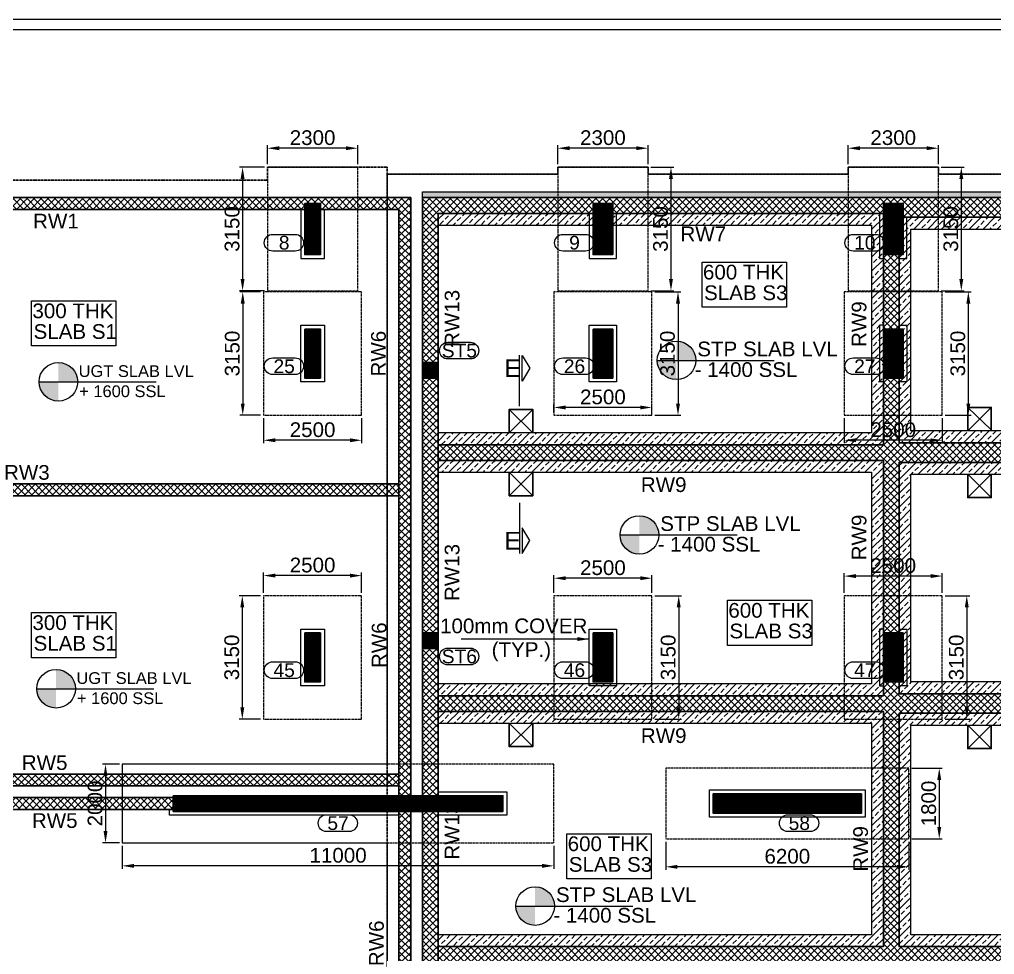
# Model space of a CAD drawing. Header units: millimetres. Extents: x 99112 to 332273, y 431815 to 552227.
# Drawn here: x 173091 to 197943, y 516299 to 540142 of the extents above; entities that cross this region are included whole.
import ezdxf
from ezdxf.enums import TextEntityAlignment as Align

# ---------------------------------------------------------------- set-up
doc = ezdxf.new("R2010")
doc.units = ezdxf.units.MM
doc.header["$LTSCALE"] = 100
doc.header["$MEASUREMENT"] = 0
doc.linetypes.add('HIDDEN', pattern=[0.375, 0.25, -0.125])
for name, color, linetype, lineweight in [('COL HATCH', 67, 'Continuous', 25), ('colno', 11, 'Continuous', 15), ('COLUMN', 84, 'Continuous', 30), ('COLUMN COVER', 2, 'Continuous', 20), ('DIM', 8, 'Continuous', 13), ('FOOTING', 12, 'HIDDEN', 20), ('HATCH', 251, 'Continuous', 9), ('P- LEVEL', 10, 'Continuous', 25), ('PEDESTAL HATCH', 59, 'Continuous', 13), ('RAFT', 42, 'HIDDEN', 30), ('RET WALL', 31, 'Continuous', 30), ('RET WALL HATCH', 57, 'Continuous', 13), ('STUB', 2, 'Continuous', 30), ('SUNK', 251, 'Continuous', 9), ('TEXT', 255, 'Continuous', 25)]:
    doc.layers.add(name, color=color, linetype=linetype, lineweight=lineweight)
doc.layers.add('sec', color=2, linetype='Continuous')
doc.styles.add('ARIAL', font='arial.ttf')
doc.dimstyles.new('150', dxfattribs={"dimscale": 150, "dimtxt": 2.5, "dimasz": 2, "dimexe": 0.5, "dimexo": 0.5, "dimgap": 0.5, "dimtad": 1, "dimdec": 0, "dimzin": 3, "dimdsep": 46, "dimtxsty": 'ARIAL', "dimcen": 0, "dimdle": 1, "dimclrd": 256, "dimclre": 256, "dimclrt": 4, "dimadec": 0, "dimazin": 0, "dimtfac": 1, "dimtdec": 0, "dimtmove": 0, "dimatfit": 3, "dimfxl": 0, "dimtolj": 1, "dimtzin": 0, "dimlwd": -1, "dimlwe": -1, "dimarcsym": 0})
pattern_1 = [(45, (-287126.23, -565165.7), (-176.776695, 176.776695), []), (45, (-286949.45, -565165.7), (-176.776695, 176.776695), [125, -62.5])]
pattern_2 = [(45, (285009.31, 661434.82), (-88.388348, 88.388348), []), (135, (285009.31, 661434.82), (-88.388348, -88.388348), [])]
pattern_3 = [(45, (52048.63, 152289.1), (-88.38835, 88.38835), []), (135, (52048.63, 152289.1), (-88.38835, -88.38835), [])]

# ---------------------------------------------------------------- blocks, each defined once
blk = doc.blocks.new('*D37')
at = {"layer": 'DIM', "transparency": 16777216}
for p, q in [((179412, 536449), (179412, 536934)), ((181412, 536859), (179712, 536859)), ((181712, 536449), (181712, 536934))]:
    blk.add_line(p, q, dxfattribs=at)
for points in [[(179712, 536909), (179712, 536809), (179412, 536859)], [(181412, 536809), (181412, 536909), (181712, 536859)]]:
    blk.add_solid(points, dxfattribs=at)
at = {"layer": 'DIM', "color": 4, "transparency": 16777216, "insert": (180562, 537126), "char_height": 375, "attachment_point": 5, "style": 'ARIAL'}
blk.add_mtext('\\A1;2300', dxfattribs=at)
blk = doc.blocks.new('*D38')
at = {"layer": 'DIM', "transparency": 16777216}
for p, q in [((179312, 529974), (179312, 529337)), ((181812, 529974), (181812, 529337)), ((181512, 529412), (179612, 529412))]:
    blk.add_line(p, q, dxfattribs=at)
for points in [[(179612, 529462), (179612, 529362), (179312, 529412)], [(181512, 529362), (181512, 529462), (181812, 529412)]]:
    blk.add_solid(points, dxfattribs=at)
at = {"layer": 'DIM', "color": 4, "transparency": 16777216, "insert": (180562, 529679), "char_height": 375, "attachment_point": 5, "style": 'ARIAL'}
blk.add_mtext('\\A1;2500', dxfattribs=at)
blk = doc.blocks.new('*D39')
at = {"layer": 'DIM', "transparency": 16777216}
for p, q in [((186812, 536449), (186812, 536934)), ((188812, 536859), (187112, 536859)), ((189112, 536449), (189112, 536934))]:
    blk.add_line(p, q, dxfattribs=at)
for points in [[(187112, 536909), (187112, 536809), (186812, 536859)], [(188812, 536809), (188812, 536909), (189112, 536859)]]:
    blk.add_solid(points, dxfattribs=at)
at = {"layer": 'DIM', "color": 4, "transparency": 16777216, "insert": (187962, 537126), "char_height": 375, "attachment_point": 5, "style": 'ARIAL'}
blk.add_mtext('\\A1;2300', dxfattribs=at)
blk = doc.blocks.new('*D40')
at = {"layer": 'DIM', "transparency": 16777216}
for p, q in [((189187, 536374), (189772, 536374)), ((189697, 536074), (189697, 533524)), ((189187, 533224), (189772, 533224))]:
    blk.add_line(p, q, dxfattribs=at)
for points in [[(189747, 536074), (189647, 536074), (189697, 536374)], [(189647, 533524), (189747, 533524), (189697, 533224)]]:
    blk.add_solid(points, dxfattribs=at)
at = {"layer": 'DIM', "color": 4, "transparency": 16777216, "insert": (189431, 534799), "char_height": 375, "attachment_point": 5, "rotation": 90, "style": 'ARIAL'}
blk.add_mtext('\\A1;3150', dxfattribs=at)
blk = doc.blocks.new('*D41')
at = {"layer": 'DIM', "transparency": 16777216}
for p, q in [((189287, 533199), (189951, 533199)), ((189876, 532899), (189876, 530349)), ((189287, 530049), (189951, 530049))]:
    blk.add_line(p, q, dxfattribs=at)
for points in [[(189926, 532899), (189826, 532899), (189876, 533199)], [(189826, 530349), (189926, 530349), (189876, 530049)]]:
    blk.add_solid(points, dxfattribs=at)
at = {"layer": 'DIM', "color": 4, "transparency": 16777216, "insert": (189609, 531624), "char_height": 375, "attachment_point": 5, "rotation": 90, "style": 'ARIAL'}
blk.add_mtext('\\A1;3150', dxfattribs=at)
blk = doc.blocks.new('*D42')
at = {"layer": 'DIM', "transparency": 16777216}
for p, q in [((186712, 530124), (186712, 530323)), ((188912, 530248), (187012, 530248)), ((189212, 530124), (189212, 530323))]:
    blk.add_line(p, q, dxfattribs=at)
for points in [[(187012, 530298), (187012, 530198), (186712, 530248)], [(188912, 530198), (188912, 530298), (189212, 530248)]]:
    blk.add_solid(points, dxfattribs=at)
at = {"layer": 'DIM', "color": 4, "transparency": 16777216, "insert": (187962, 530515), "char_height": 375, "attachment_point": 5, "style": 'ARIAL'}
blk.add_mtext('\\A1;2500', dxfattribs=at)
blk = doc.blocks.new('*D43')
at = {"layer": 'DIM', "transparency": 16777216}
for p, q in [((194212, 536449), (194212, 536934)), ((196212, 536859), (194512, 536859)), ((196512, 536449), (196512, 536934))]:
    blk.add_line(p, q, dxfattribs=at)
for points in [[(194512, 536909), (194512, 536809), (194212, 536859)], [(196212, 536809), (196212, 536909), (196512, 536859)]]:
    blk.add_solid(points, dxfattribs=at)
at = {"layer": 'DIM', "color": 4, "transparency": 16777216, "insert": (195362, 537126), "char_height": 375, "attachment_point": 5, "style": 'ARIAL'}
blk.add_mtext('\\A1;2300', dxfattribs=at)
blk = doc.blocks.new('*D44')
at = {"layer": 'DIM', "transparency": 16777216}
for p, q in [((196587, 536374), (197172, 536374)), ((197097, 536074), (197097, 533524)), ((196587, 533224), (197172, 533224))]:
    blk.add_line(p, q, dxfattribs=at)
for points in [[(197147, 536074), (197047, 536074), (197097, 536374)], [(197047, 533524), (197147, 533524), (197097, 533224)]]:
    blk.add_solid(points, dxfattribs=at)
at = {"layer": 'DIM', "color": 4, "transparency": 16777216, "insert": (196831, 534799), "char_height": 375, "attachment_point": 5, "rotation": 90, "style": 'ARIAL'}
blk.add_mtext('\\A1;3150', dxfattribs=at)
blk = doc.blocks.new('*D45')
at = {"layer": 'DIM', "transparency": 16777216}
for p, q in [((196687, 533199), (197351, 533199)), ((197276, 532899), (197276, 530349)), ((196687, 530049), (197351, 530049))]:
    blk.add_line(p, q, dxfattribs=at)
for points in [[(197326, 532899), (197226, 532899), (197276, 533199)], [(197226, 530349), (197326, 530349), (197276, 530049)]]:
    blk.add_solid(points, dxfattribs=at)
at = {"layer": 'DIM', "color": 4, "transparency": 16777216, "insert": (197009, 531624), "char_height": 375, "attachment_point": 5, "rotation": 90, "style": 'ARIAL'}
blk.add_mtext('\\A1;3150', dxfattribs=at)
blk = doc.blocks.new('*D46')
at = {"layer": 'DIM', "transparency": 16777216}
for p, q in [((194112, 529974), (194112, 529337)), ((196612, 529974), (196612, 529337)), ((196312, 529412), (194412, 529412))]:
    blk.add_line(p, q, dxfattribs=at)
for points in [[(194412, 529462), (194412, 529362), (194112, 529412)], [(196312, 529362), (196312, 529462), (196612, 529412)]]:
    blk.add_solid(points, dxfattribs=at)
at = {"layer": 'DIM', "color": 4, "transparency": 16777216, "insert": (195362, 529679), "char_height": 375, "attachment_point": 5, "style": 'ARIAL'}
blk.add_mtext('\\A1;2500', dxfattribs=at)
blk = doc.blocks.new('*D101')
at = {"layer": 'DIM', "transparency": 16777216}
for p, q in [((179312, 525524), (179312, 526036)), ((181512, 525961), (179612, 525961)), ((181812, 525524), (181812, 526036))]:
    blk.add_line(p, q, dxfattribs=at)
for points in [[(179612, 526011), (179612, 525911), (179312, 525961)], [(181512, 525911), (181512, 526011), (181812, 525961)]]:
    blk.add_solid(points, dxfattribs=at)
at = {"layer": 'DIM', "color": 4, "transparency": 16777216, "insert": (180562, 526228), "char_height": 375, "attachment_point": 5, "style": 'ARIAL'}
blk.add_mtext('\\A1;2500', dxfattribs=at)
blk = doc.blocks.new('*D102')
at = {"layer": 'DIM', "transparency": 16777216}
for p, q in [((186712, 525524), (186712, 525969)), ((188912, 525894), (187012, 525894)), ((189212, 525524), (189212, 525969))]:
    blk.add_line(p, q, dxfattribs=at)
for points in [[(187012, 525944), (187012, 525844), (186712, 525894)], [(188912, 525844), (188912, 525944), (189212, 525894)]]:
    blk.add_solid(points, dxfattribs=at)
at = {"layer": 'DIM', "color": 4, "transparency": 16777216, "insert": (187962, 526160), "char_height": 375, "attachment_point": 5, "style": 'ARIAL'}
blk.add_mtext('\\A1;2500', dxfattribs=at)
blk = doc.blocks.new('*D103')
at = {"layer": 'DIM', "transparency": 16777216}
for p, q in [((189287, 525449), (189969, 525449)), ((189894, 525149), (189894, 522599)), ((189287, 522299), (189969, 522299))]:
    blk.add_line(p, q, dxfattribs=at)
for points in [[(189944, 525149), (189844, 525149), (189894, 525449)], [(189844, 522599), (189944, 522599), (189894, 522299)]]:
    blk.add_solid(points, dxfattribs=at)
at = {"layer": 'DIM', "color": 4, "transparency": 16777216, "insert": (189627, 523874), "char_height": 375, "attachment_point": 5, "rotation": 90, "style": 'ARIAL'}
blk.add_mtext('\\A1;3150', dxfattribs=at)
blk = doc.blocks.new('*D104')
at = {"layer": 'DIM', "transparency": 16777216}
for p, q in [((194112, 525524), (194112, 526024)), ((196312, 525949), (194412, 525949)), ((196612, 525524), (196612, 526024))]:
    blk.add_line(p, q, dxfattribs=at)
for points in [[(194412, 525999), (194412, 525899), (194112, 525949)], [(196312, 525899), (196312, 525999), (196612, 525949)]]:
    blk.add_solid(points, dxfattribs=at)
at = {"layer": 'DIM', "color": 4, "transparency": 16777216, "insert": (195362, 526215), "char_height": 375, "attachment_point": 5, "style": 'ARIAL'}
blk.add_mtext('\\A1;2500', dxfattribs=at)
blk = doc.blocks.new('*D105')
at = {"layer": 'DIM', "transparency": 16777216}
for p, q in [((196687, 525449), (197312, 525449)), ((197237, 525149), (197237, 522599)), ((196687, 522299), (197312, 522299))]:
    blk.add_line(p, q, dxfattribs=at)
for points in [[(197287, 525149), (197187, 525149), (197237, 525449)], [(197187, 522599), (197287, 522599), (197237, 522299)]]:
    blk.add_solid(points, dxfattribs=at)
at = {"layer": 'DIM', "color": 4, "transparency": 16777216, "insert": (196971, 523874), "char_height": 375, "attachment_point": 5, "rotation": 90, "style": 'ARIAL'}
blk.add_mtext('\\A1;3150', dxfattribs=at)
blk = doc.blocks.new('*D142')
at = {"layer": 'DIM', "transparency": 16777216}
for p, q in [((175637, 521149), (175209, 521149)), ((175284, 520849), (175284, 519449)), ((175637, 519149), (175209, 519149))]:
    blk.add_line(p, q, dxfattribs=at)
for points in [[(175334, 520849), (175234, 520849), (175284, 521149)], [(175234, 519449), (175334, 519449), (175284, 519149)]]:
    blk.add_solid(points, dxfattribs=at)
at = {"layer": 'DIM', "color": 4, "transparency": 16777216, "insert": (175018, 520149), "char_height": 375, "attachment_point": 5, "rotation": 90, "style": 'ARIAL'}
blk.add_mtext('\\A1;2000', dxfattribs=at)
blk = doc.blocks.new('*D143')
at = {"layer": 'DIM', "transparency": 16777216}
for p, q in [((175712, 519074), (175712, 518484)), ((186712, 519074), (186712, 518484)), ((186412, 518559), (176012, 518559))]:
    blk.add_line(p, q, dxfattribs=at)
for points in [[(176012, 518609), (176012, 518509), (175712, 518559)], [(186412, 518509), (186412, 518609), (186712, 518559)]]:
    blk.add_solid(points, dxfattribs=at)
at = {"layer": 'DIM', "color": 4, "transparency": 16777216, "insert": (181212, 518826), "char_height": 375, "attachment_point": 5, "style": 'ARIAL'}
blk.add_mtext('\\A1;11000', dxfattribs=at)
blk = doc.blocks.new('*D146')
at = {"layer": 'DIM', "transparency": 16777216}
for p, q in [((189562, 519174), (189562, 518459)), ((195762, 519174), (195762, 518459)), ((195462, 518534), (189862, 518534))]:
    blk.add_line(p, q, dxfattribs=at)
for points in [[(189862, 518584), (189862, 518484), (189562, 518534)], [(195462, 518484), (195462, 518584), (195762, 518534)]]:
    blk.add_solid(points, dxfattribs=at)
at = {"layer": 'DIM', "color": 4, "transparency": 16777216, "insert": (192662, 518801), "char_height": 375, "attachment_point": 5, "style": 'ARIAL'}
blk.add_mtext('\\A1;6200', dxfattribs=at)
blk = doc.blocks.new('*D147')
at = {"layer": 'DIM', "transparency": 16777216}
for p, q in [((195837, 521049), (196610, 521049)), ((196535, 520749), (196535, 519549)), ((195837, 519249), (196610, 519249))]:
    blk.add_line(p, q, dxfattribs=at)
for points in [[(196585, 520749), (196485, 520749), (196535, 521049)], [(196485, 519549), (196585, 519549), (196535, 519249)]]:
    blk.add_solid(points, dxfattribs=at)
at = {"layer": 'DIM', "color": 4, "transparency": 16777216, "insert": (196268, 520149), "char_height": 375, "attachment_point": 5, "rotation": 90, "style": 'ARIAL'}
blk.add_mtext('\\A1;1800', dxfattribs=at)
blk = doc.blocks.new('*D276')
at = {"layer": 'DIM', "transparency": 16777216}
for p, q in [((179237, 525449), (178694, 525449)), ((178770, 525149), (178770, 522599)), ((179237, 522299), (178694, 522299))]:
    blk.add_line(p, q, dxfattribs=at)
for points in [[(178820, 525149), (178720, 525149), (178770, 525449)], [(178720, 522599), (178820, 522599), (178770, 522299)]]:
    blk.add_solid(points, dxfattribs=at)
at = {"layer": 'DIM', "color": 4, "transparency": 16777216, "insert": (178503, 523874), "char_height": 375, "attachment_point": 5, "rotation": 90, "style": 'ARIAL'}
blk.add_mtext('\\A1;3150', dxfattribs=at)
blk = doc.blocks.new('Z$W@#2DD3407B')
at = {"layer": 'P- LEVEL'}
blk.add_line((-328, 0), (1661, 0), dxfattribs=at)
at = {"layer": 'P- LEVEL', "const_width": 328}
for points in [[(0, 164, -0.414214), (164, 0, -0.414214)], [(-164, 0, 0.414214), (0, -164, 0.414214)]]:
    blk.add_lwpolyline(points, format="xyb", dxfattribs=at)
at = {"layer": 'P- LEVEL'}
blk.add_circle((0, 0), 328, dxfattribs=at)
blk = doc.blocks.new('Z$W@#0EFB04CB')
at = {"layer": 'COLUMN COVER'}
for points in [[(36150, -150), (36150, -1400), (36750, -1400), (36750, -150)], [(43500, -250), (43500, -1400), (44200, -1400), (44200, -250)], [(50900, -250), (50900, -1400), (51000, -1400)], [(51400, -1400), (51600, -1400), (51600, -350)], [(50900, -3100), (50900, -4550)], [(51000, -3100), (50900, -3100)], [(51400, -3100), (51600, -3100), (51600, -4550), (51400, -4550)], [(51000, -4550), (50900, -4550)], [(51000, -10850), (50900, -10850), (50900, -12300), (51000, -12300)], [(51400, -10850), (51600, -10850), (51600, -12300), (51400, -12300)], [(39650, -15000), (41400, -15000), (41400, -15600), (39650, -15600)], [(38650, -15600), (32800, -15600), (32800, -15450)]]:
    blk.add_lwpolyline(points, dxfattribs=at)
for points in [[(36150, -3100), (36750, -3100), (36750, -4550), (36150, -4550)], [(43500, -3100), (44200, -3100), (44200, -4550), (43500, -4550)], [(36150, -10850), (36750, -10850), (36750, -12300), (36150, -12300)], [(43500, -10850), (44200, -10850), (44200, -12300), (43500, -12300)], [(46563, -14950), (50538, -14950), (50538, -15650), (46563, -15650)]]:
    blk.add_lwpolyline(points, close=True, dxfattribs=at)
blk = doc.blocks.new('*D456')
at = {"layer": 'HATCH', "transparency": 16777216}
for p, q in [((179237, 533199), (178707, 533199)), ((178782, 532899), (178782, 530349)), ((179237, 530049), (178707, 530049))]:
    blk.add_line(p, q, dxfattribs=at)
for points in [[(178832, 532899), (178732, 532899), (178782, 533199)], [(178732, 530349), (178832, 530349), (178782, 530049)]]:
    blk.add_solid(points, dxfattribs=at)
at = {"layer": 'HATCH', "color": 4, "transparency": 16777216, "insert": (178516, 531624), "char_height": 375, "attachment_point": 5, "rotation": 90, "style": 'ARIAL'}
blk.add_mtext('\\A1;3150', dxfattribs=at)
blk = doc.blocks.new('*D457')
at = {"layer": 'HATCH', "transparency": 16777216}
for p, q in [((179337, 536374), (178703, 536374)), ((178778, 536074), (178778, 533524)), ((179337, 533224), (178703, 533224))]:
    blk.add_line(p, q, dxfattribs=at)
for points in [[(178828, 536074), (178728, 536074), (178778, 536374)], [(178728, 533524), (178828, 533524), (178778, 533224)]]:
    blk.add_solid(points, dxfattribs=at)
at = {"layer": 'HATCH', "color": 4, "transparency": 16777216, "insert": (178511, 534799), "char_height": 375, "attachment_point": 5, "rotation": 90, "style": 'ARIAL'}
blk.add_mtext('\\A1;3150', dxfattribs=at)
blk = doc.blocks.new('stp layout 12-03-19')
at = {"layer": 'PEDESTAL HATCH'}
h = blk.add_hatch(dxfattribs=at)
h.set_pattern_fill('ANSI33', color=256, scale=1000, style=0)
h.set_pattern_definition([(45, (285009.31, 520902.9), (-176.7767, 176.7767), []), (45, (285186.1, 520902.9), (-176.7767, 176.7767), [125, -62.5])])
h.paths.add_polyline_path([(45610, 38360), (2450, 38360), (2450, 38210), (45460, 38210), (45460, 5123.4), (35024.9, 2902), (6395.8, -11351.3), (1546.4, -1611), (12736.3, 3960.1), (14777.9, -140.6), (18985.3, 1954.1), (21618.3, -3326), (21883.3, -3193.8), (19118.7, 2359.3), (14912.6, 261.8), (12936.7, 4230.6), (1345.3, -1543.6), (6328.3, -11552.5), (35074.7, 2759.3), (45610, 5002)])
h = blk.add_hatch(dxfattribs=at)
h.set_pattern_fill('ANSI33', color=256, scale=1000, style=0)
h.set_pattern_definition(pattern_1)
h.paths.add_polyline_path([(14200, 37810), (2850, 37810), (2850, 37510), (13900, 37510), (13900, 32210), (2850, 32210), (2850, 31910), (14200, 31910)], flags=17)
h = blk.add_hatch(dxfattribs=at)
h.set_pattern_fill('ANSI33', color=256, scale=1000, style=0)
h.set_pattern_definition(pattern_1)
h.paths.add_polyline_path([(32950, 32260), (14900, 32260), (14900, 37410), (32950, 37410), (32950, 37710), (14600, 37710), (14600, 31960), (32950, 31960)], flags=17)
h = blk.add_hatch(dxfattribs=at)
h.set_pattern_fill('ANSI33', color=256, scale=1000, style=0)
h.set_pattern_definition(pattern_1)
h.paths.add_polyline_path([(14200, 31510), (2850, 31510), (2850, 31210), (13900, 31210), (13900, 25810), (2850, 25810), (2850, 25510), (14200, 25510)], flags=17)
h = blk.add_hatch(dxfattribs=at)
h.set_pattern_fill('ANSI33', color=256, scale=1000, style=0)
h.set_pattern_definition(pattern_1)
h.paths.add_polyline_path([(32950, 31460), (14600, 31460), (14600, 25560), (32950, 25560), (32950, 25860), (14900, 25860), (14900, 31160), (32950, 31160)], flags=17)
h = blk.add_hatch(dxfattribs=at)
h.set_pattern_fill('ANSI33', color=256, scale=1000, style=0)
h.set_pattern_definition(pattern_1)
h.paths.add_polyline_path([(14200, 25110), (2850, 25110), (2850, 24810), (13900, 24810), (13900, 19410), (2850, 19410), (2850, 19110), (14200, 19110)], flags=17)
h = blk.add_hatch(dxfattribs=at)
h.set_pattern_fill('ANSI33', color=256, scale=1000, style=0)
h.set_pattern_definition(pattern_1)
h.paths.add_polyline_path([(32950, 25060), (14600, 25060), (14600, 19110), (32950, 19110), (32950, 19410), (14900, 19410), (14900, 24760), (32950, 24760)], flags=17)
at = {"layer": 'RET WALL HATCH'}
h = blk.add_hatch(dxfattribs=at)
h.set_pattern_fill('ANSI37', color=256, scale=1000, style=0)
h.set_pattern_definition(pattern_2)
h.paths.add_polyline_path([(-36450, 1311), (-350, 1311), (-350, 6160), (1850, 6160), (1850, 37910), (-36450, 37910)], flags=16)
h.paths.add_polyline_path([(-50, 5860), (-50, 1011), (-36750, 1011), (-36750, 38210), (2150, 38210), (2150, 5860)])
h = blk.add_hatch(dxfattribs=at)
h.set_pattern_fill('ANSI37', color=256, scale=1000, style=0)
h.set_pattern_definition(pattern_2)
h.paths.add_polyline_path([(33350, 37710), (36800, 37710), (36800, 37810), (45060, 37810), (45060, 5447.2), (34892, 3282.7), (21618.2, -3325.8), (18985.3, 1954.1), (14777.9, -140.6), (12735, 3962.6), (1546.4, -1611), (6395.8, -11351.3), (35024.9, 2902), (45460, 5123.4), (45460, 38210), (2450, 38210), (2450, 5860), (33350, 5860)])
h.paths.add_polyline_path([(32950, 25560), (14600, 25560), (14600, 31460), (32950, 31460)], flags=16)
h.paths.add_polyline_path([(32950, 31960), (14600, 31960), (14600, 37710), (32950, 37710)], flags=16)
h.paths.add_polyline_path([(32950, 25060), (32950, 19110), (14600, 19110), (14600, 25060)], flags=16)
h.paths.add_polyline_path([(32950, 18710), (32950, 6260), (24400, 6260), (24400, 18710)], flags=16)
h.paths.add_polyline_path([(24000, 18710), (24000, 6260), (14600, 6260), (14600, 18710)], flags=16)
h.paths.add_polyline_path([(14200, 25510), (2850, 25510), (2850, 25110), (14200, 25110), (14200, 19110), (2850, 19110), (2850, 18710), (14200, 18710), (14200, 6260), (2850, 6260), (2850, 37810), (14200, 37810), (14200, 31910), (2850, 31910), (2850, 31510), (14200, 31510)], flags=16)
h.paths.add_polyline_path([(18805.5, 1417.7), (21256.7, -3505.8), (17407.4, -5422.2), (14956.1, -498.7)], flags=16)
h.paths.add_polyline_path([(12555.5, 3425.8), (14416.1, -311.5), (17049.3, -5600.5), (6575.6, -10815), (2082, -1789.3), (10528, 2416.2)], flags=16)
h = blk.add_hatch(dxfattribs=at)
h.set_pattern_fill('ANSI37', color=256, scale=1000, style=0)
h.set_pattern_definition(pattern_3)
h.paths.add_polyline_path([(-17300, 37910), (-17300, 30910), (1850, 30910), (1850, 30610), (-17300, 30610), (-17300, 27110), (-17600, 27110), (-17600, 37910)])
h = blk.add_hatch(dxfattribs=at)
h.set_pattern_fill('ANSI37', color=256, scale=1000, style=0)
h.set_pattern_definition(pattern_3)
h.paths.add_polyline_path([(-17200, 23510), (1850, 23510), (1850, 23210), (-17200, 23210)])
h = blk.add_hatch(dxfattribs=at)
h.set_pattern_fill('ANSI37', color=256, scale=1000, style=0)
h.set_pattern_definition([(45, (-180912.04, -304188.09), (-88.388348, 88.388348), []), (135, (-180912.04, -304188.09), (-88.388348, -88.388348), [])])
h.paths.add_polyline_path([(-17200, 22910), (-17200, 22610), (-3900, 22610), (-3900, 22910)])
at = {"layer": 'HATCH'}
for p, q in [((4662, 32810), (5262, 32210)), ((5262, 32810), (4662, 32210)), ((16350, 32860), (16950, 32286.1)), ((16950, 32860), (16350, 32260)), ((4662, 31210), (5262, 30610)), ((4662, 30610), (5262, 31210)), ((16350, 31160), (16950, 30560)), ((16350, 30560), (16950, 31160)), ((4662, 24210), (5262, 24810)), ((4662, 24810), (5262, 24210)), ((16350, 24160, -389.1), (16950, 24760)), ((16350, 24760), (16950, 24160))]:
    blk.add_line(p, q, dxfattribs=at)
blk.add_lwpolyline([(33650, 38810), (30400, 38810), (30400, 38985), (28100, 38985), (28100, 38810), (23000, 38810), (23000, 38985), (20700, 38985), (20700, 38810), (15600, 38810), (15600, 38985), (13300, 38985), (13300, 38810), (8200, 38810), (8200, 38985), (5900, 38985), (5900, 38810), (1550, 38810), (1550, 23760), (-5200, 23760), (-5200, 21760), (1550, 21760), (1550, 17460)], dxfattribs=at)
at = {"layer": 'PEDESTAL HATCH', "elevation": -389.1}
blk.add_lwpolyline([(2450, 38210), (2450, 38360), (45610, 38360), (45610, 5002), (35074.7, 2759.3), (6328.3, -11552.5), (1345.3, -1543.6)], dxfattribs=at)
at = {"layer": 'PEDESTAL HATCH'}
for points in [[(2850, 37510), (13900, 37510), (13900, 32210), (2850, 32210)], [(32950, 32260), (14900, 32260), (14900, 37410), (32950, 37410)], [(2850, 31210), (13900, 31210), (13900, 25810), (2850, 25810)], [(32950, 25860), (14900, 25860), (14900, 31160), (32950, 31160)], [(2850, 24810), (13900, 24810), (13900, 19410), (2850, 19410)], [(32950, 19410), (14900, 19410), (14900, 24760), (32950, 24760)]]:
    blk.add_lwpolyline(points, dxfattribs=at)
at = {"layer": 'RAFT', "elevation": -389.1}
blk.add_lwpolyline([(-8900, 38660), (-1500, 38660), (-1500, 38985), (1550, 38985), (1550, 38810), (5900, 38810), (5900, 38985), (8200, 38985), (8200, 38810), (13300, 38810), (13300, 38985), (15600, 38985), (15600, 38810), (20700, 38810), (20700, 38985), (23000, 38985), (23000, 38810), (28100, 38810), (28100, 38985), (30400, 38985), (30400, 38810), (35500, 38810)], dxfattribs=at)
at = {"layer": 'RAFT', "linetype": 'HIDDEN'}
blk.add_lwpolyline([(1550, 38810), (1550, 6760), (-900, 6760), (-900, 561)], dxfattribs=at)
at = {"layer": 'RET WALL'}
for points in [[(-50, 5860), (-50, 1011), (-36750, 1011), (-36750, 38210), (2150, 38210), (2150, 5860)], [(-36450, 1311), (-350, 1311), (-350, 6160), (1850, 6160), (1850, 37910), (-36450, 37910)], [(-17300, 37910), (-17300, 30910), (1850, 30910), (1850, 30610), (-17300, 30610), (-17300, 27110), (-17600, 27110), (-17600, 37910)], [(-17200, 23510), (1850, 23510), (1850, 23210), (-17200, 23210)]]:
    blk.add_lwpolyline(points, close=True, dxfattribs=at)
for points in [[(34892, 3282.7), (45060, 5447.2), (45060, 37810), (36800, 37810), (36800, 37710), (33350, 37710), (33350, 5860), (2450, 5860), (2450, 38210), (45460, 38210), (45460, 5123.4), (35024.9, 2902), (6395.8, -11351.3), (1546.4, -1611), (12735, 3962.6), (14777.9, -140.6), (18985.3, 1954.1), (21618.2, -3325.8), (34892, 3282.7)], [(2850, 31910), (14200, 31910), (14200, 37810), (2850, 37810), (2850, 6260), (14200, 6260), (14200, 18710), (2850, 18710)], [(14600, 31960), (32950, 31960), (32950, 37710), (14600, 37710), (14600, 31960)], [(4662, 32210), (4662, 32810), (5262, 32810), (5262, 32210)], [(16350, 32260), (16350, 32860), (16950, 32860), (16950, 32260)], [(2850, 25510), (14200, 25510), (14200, 31510), (2850, 31510)], [(32950, 31460), (14600, 31460), (14600, 25560), (32950, 25560), (32950, 31460)], [(4662, 31210), (4662, 30610), (5262, 30610), (5262, 31210)], [(16350, 31160), (16350, 30560), (16950, 30560), (16950, 31160)], [(2850, 19110), (14200, 19110), (14200, 25110), (2850, 25110)], [(32950, 25060), (32950, 19110), (14600, 19110), (14600, 25060), (32950, 25060)], [(4662, 24810), (4662, 24210), (5262, 24210), (5262, 24810)], [(16350, 24760), (16350, 24160), (16950, 24160), (16950, 24760)], [(-3900, 22910), (-3900, 22610), (-17200, 22610), (-17200, 22910), (-3900, 22910)]]:
    blk.add_lwpolyline(points, dxfattribs=at)
at = {"layer": 'TEXT'}
for points in [[(9579.7, 36567), (11725.4, 36567), (11725.4, 35416.8), (9579.7, 35416.8)], [(-7511.4, 35578.7), (-5365.7, 35578.7), (-5365.7, 34428.6), (-7511.4, 34428.6)], [(10227, 27942.1), (12372.8, 27942.1), (12372.8, 26791.9), (10227, 26791.9)], [(-7511.4, 27628.2), (-5365.7, 27628.2), (-5365.7, 26478.1), (-7511.4, 26478.1)], [(6131.3, 21989.7), (8277, 21989.7), (8277, 20839.6), (6131.3, 20839.6)]]:
    blk.add_lwpolyline(points, close=True, dxfattribs=at)
at = {"layer": 'P- LEVEL', "xscale": 1.5, "yscale": 1.5, "zscale": 1.5}
for p in [(8924.8, 34061.1), (-6829.9, 33514.4), (7980.8, 29608.4), (-6887.2, 25686.6), (5322.8, 20145.5)]:
    blk.add_blockref('Z$W@#2DD3407B', p, dxfattribs=at)
at = {"layer": 'P- LEVEL', "color": 7, "style": 'ARIAL'}
for s, height, p in [('STP SLAB LVL', 375, (11246.2, 34351.5)), ('UGT SLAB LVL', 300, (-4845.3, 33786.8)), ('- 1400 SSL', 375, (10698.9, 33825.7)), ('+ 1600 SSL', 300, (-5197.5, 33273.3)), ('STP SLAB LVL', 375, (10302.2, 29898.8)), ('- 1400 SSL', 375, (9755, 29373)), ('UGT SLAB LVL', 300, (-4902.6, 25959)), ('+ 1600 SSL', 300, (-5254.8, 25445.5)), ('STP SLAB LVL', 375, (7644.2, 20435.8)), ('- 1400 SSL', 375, (7097, 19910))]:
    blk.add_text(s, height=height, rotation=0.00358, dxfattribs=at).set_placement(p, align=Align.MIDDLE_CENTER)
at = {"layer": 'TEXT', "style": 'ARIAL'}
for s, p in [('RW1', (-7474, 37423.6)), ('RW7', (9026.7, 37100, -389.1)), ('RW3', (-8214.4, 31016.3)), ('RW9', (8017.1, 30703.7)), ('RW9', (8017.1, 24303.7)), ('RW5', (-7761.8, 23616.3)), ('RW5', (-7504.2, 22138.7))]:
    blk.add_text(s, height=375, dxfattribs=at).set_placement(p)
for s, rotation, p in [('600 THK', 0.00358, (9599.9, 36123.7)), ('RW13', 90, (3392.6, 34403.8)), ('SLAB S3', 0.00358, (9628.6, 35597.2)), ('RW9', 90, (13766.5, 34403.8)), ('300 THK', 0.00358, (-7491.2, 35135.5)), ('SLAB S1', 0.00358, (-7462.5, 34608.9)), ('RW6', 90, (1515.8, 33650)), ('RW9', 90, (13766.5, 28961.8)), ('RW13', 90, (3392.6, 27924.3)), ('600 THK', 0.00358, (10247.3, 27498.8)), ('300 THK', 0.00358, (-7491.2, 27185)), ('RW6', 90, (1533.1, 26215.1)), ('100mm COVER', 0.00358, (2899.6, 27102.6)), ('SLAB S3', 0.00358, (10275.9, 26972.2)), ('SLAB S1', 0.00358, (-7462.5, 26658.4)), ('(TYP.)', 0.00358, (4215.4, 26498.7)), ('RW13', 90, (3392.6, 21329)), ('RW9', 90, (13804.4, 21020.6)), ('600 THK', 0.00358, (6151.5, 21546.5)), ('SLAB S3', 0.00358, (6180.2, 21019.9)), ('RW6', 90, (1465.2, 18613.6))]:
    blk.add_text(s, height=375, rotation=rotation, dxfattribs=at).set_placement(p)
at = {"layer": 'COLUMN COVER'}
blk.add_leader([(6700, 26953.7), (3433.8, 26953.7)], dimstyle='150', override={"dimgap": 0.5, "dimtad": 0}, dxfattribs=at)

msp = doc.modelspace()

# ---------------------------------------------------------------- hatches: boundary and pattern name
at = {"layer": 'COL HATCH'}
h = msp.add_hatch(dxfattribs=at)
h.set_pattern_fill('ANSI31', color=256, scale=100, style=0)
h.paths.add_polyline_path([(180762, 535448.6), (180362, 535448.6), (180362, 534148.6), (180762, 534148.6)])
h = msp.add_hatch(dxfattribs=at)
h.set_pattern_fill('ANSI31', color=256, scale=100, style=0)
h.paths.add_polyline_path([(188212, 535448.6), (187712, 535448.6), (187712, 534148.6), (188212, 534148.6)])
h = msp.add_hatch(dxfattribs=at)
h.set_pattern_fill('ANSI31', color=256, scale=100, style=0)
h.paths.add_polyline_path([(195612, 535448.6), (195112, 535448.6), (195112, 534148.6), (195612, 534148.6)])
h = msp.add_hatch(dxfattribs=at)
h.set_pattern_fill('ANSI31', color=256, scale=100, style=0)
h.paths.add_polyline_path([(180362, 532248.6), (180762, 532248.6), (180762, 530998.6), (180362, 530998.6)])
h = msp.add_hatch(dxfattribs=at)
h.set_pattern_fill('ANSI31', color=256, scale=100, style=0)
h.paths.add_polyline_path([(187712, 532248.6), (188212, 532248.6), (188212, 530998.6), (187712, 530998.6)])
h = msp.add_hatch(dxfattribs=at)
h.set_pattern_fill('ANSI31', color=256, scale=100, style=0)
h.paths.add_polyline_path([(195112, 532248.6), (195612, 532248.6), (195612, 530998.6), (195112, 530998.6)])
h = msp.add_hatch(dxfattribs=at)
h.set_pattern_fill('ANSI31', color=256, scale=100, style=0)
h.paths.add_polyline_path([(180362, 524498.6), (180762, 524498.6), (180762, 523248.6), (180362, 523248.6)])
h = msp.add_hatch(dxfattribs=at)
h.set_pattern_fill('ANSI31', color=256, scale=100, style=0)
h.paths.add_polyline_path([(187712, 524498.6), (188212, 524498.6), (188212, 523248.6), (187712, 523248.6)])
h = msp.add_hatch(dxfattribs=at)
h.set_pattern_fill('ANSI31', color=256, scale=100, style=0)
h.paths.add_polyline_path([(195112, 524498.6), (195612, 524498.6), (195612, 523248.6), (195112, 523248.6)])
h = msp.add_hatch(dxfattribs=at)
h.set_pattern_fill('ANSI31', color=256, scale=100, style=0)
h.paths.add_polyline_path([(194549.5, 520398.6), (194549.5, 519898.6), (190774.5, 519898.6), (190774.5, 520398.6)])
h = msp.add_hatch(dxfattribs=at)
h.set_pattern_fill('ANSI31', color=256, scale=100, style=0)
h.paths.add_polyline_path([(177012, 520348.6), (185412, 520348.6), (185412, 519948.6), (177012, 519948.6)])
at = {"layer": 'STUB', "lineweight": 15}
h = msp.add_hatch(dxfattribs=at)
h.set_pattern_fill('ANSI31', color=67, scale=100, style=0)
h.set_pattern_definition([(45, (459962.881, 1965226.884), (-8.83883476, 8.83883476), [])])
h.paths.add_polyline_path([(183362, 530998.6), (183762, 530998.6), (183762, 531398.6), (183362, 531398.6)])
h = msp.add_hatch(dxfattribs=at)
h.set_pattern_fill('ANSI31', color=67, scale=100, style=0)
h.set_pattern_definition([(45, (279194.89, 1274011.303), (-8.83883476, 8.83883476), [])])
h.paths.add_polyline_path([(183362, 524098.6), (183762, 524098.6), (183762, 524498.6), (183362, 524498.6)])

# ---------------------------------------------------------------- linework, layer by layer
at = {"color": 5}
msp.add_lwpolyline([(99112.4, 433846.5), (249607.7, 433846.5), (249607.7, 540141.6), (99112.4, 540141.6)], close=True, dxfattribs=at)
at = {"layer": 'colno', "elevation": -1455.5}
for points in [[(179545.1, 534235.6, -1), (179545.1, 534663), (180117.7, 534663, -1), (180117.7, 534235.6)], [(186945.1, 534235.6, -1), (186945.1, 534663), (187517.7, 534663, -1), (187517.7, 534235.6)], [(194345.1, 534235.6, -1), (194345.1, 534663), (194917.7, 534663, -1), (194917.7, 534235.6)], [(184010.8, 531484.2, -1), (184010.8, 531911.6), (184583.4, 531911.6, -1), (184583.4, 531484.2)], [(179545.1, 531085.6, -1), (179545.1, 531513), (180117.7, 531513, -1), (180117.7, 531085.6)], [(186945.1, 531085.6, -1), (186945.1, 531513), (187517.7, 531513, -1), (187517.7, 531085.6)], [(194345.1, 531085.6, -1), (194345.1, 531513), (194917.7, 531513, -1), (194917.7, 531085.6)], [(184010.8, 523684.5, -1), (184010.8, 524111.9), (184583.4, 524111.9, -1), (184583.4, 523684.5)], [(179545.1, 523335.6, -1), (179545.1, 523763), (180117.7, 523763, -1), (180117.7, 523335.6)], [(186945.1, 523335.6, -1), (186945.1, 523763), (187517.7, 523763, -1), (187517.7, 523335.6)], [(194345.1, 523335.6, -1), (194345.1, 523763), (194917.7, 523763, -1), (194917.7, 523335.6)]]:
    msp.add_lwpolyline(points, format="xyb", close=True, dxfattribs=at)
at = {"layer": 'colno'}
for points in [[(180918.6, 519434.8, -1), (180918.6, 519862.2), (181491.1, 519862.2, -1), (181491.1, 519434.8)], [(192675.8, 519434.8, -1), (192675.8, 519862.2), (193248.4, 519862.2, -1), (193248.4, 519434.8)]]:
    msp.add_lwpolyline(points, format="xyb", close=True, dxfattribs=at)
at = {"layer": 'COLUMN'}
for points in [[(180762, 535448.6), (180362, 535448.6), (180362, 534148.6), (180762, 534148.6)], [(188212, 535448.6), (187712, 535448.6), (187712, 534148.6), (188212, 534148.6)], [(195612, 535448.6), (195112, 535448.6), (195112, 534148.6), (195612, 534148.6)], [(180362, 532248.6), (180762, 532248.6), (180762, 530998.6), (180362, 530998.6)], [(187712, 532248.6), (188212, 532248.6), (188212, 530998.6), (187712, 530998.6)], [(195112, 532248.6), (195612, 532248.6), (195612, 530998.6), (195112, 530998.6)], [(180362, 524498.6), (180762, 524498.6), (180762, 523248.6), (180362, 523248.6)], [(187712, 524498.6), (188212, 524498.6), (188212, 523248.6), (187712, 523248.6)], [(195112, 524498.6), (195612, 524498.6), (195612, 523248.6), (195112, 523248.6)], [(194549.5, 520398.6), (194549.5, 519898.6), (190774.5, 519898.6), (190774.5, 520398.6)], [(177012, 520348.6), (185412, 520348.6), (185412, 519948.6), (177012, 519948.6)]]:
    msp.add_lwpolyline(points, close=True, dxfattribs=at)
at = {"layer": 'FOOTING'}
for points in [[(179412, 533223.6), (181712, 533223.6), (181712, 536373.6), (179412, 536373.6)], [(186812, 533223.6), (189112, 533223.6), (189112, 536373.6), (186812, 536373.6)], [(194212, 533223.6), (196512, 533223.6), (196512, 536373.6), (194212, 536373.6)], [(179312, 530048.6), (181812, 530048.6), (181812, 533198.6), (179312, 533198.6)], [(186712, 530048.6), (189212, 530048.6), (189212, 533198.6), (186712, 533198.6)], [(194112, 530048.6), (196612, 530048.6), (196612, 533198.6), (194112, 533198.6)], [(179312, 522298.6), (181812, 522298.6), (181812, 525448.6), (179312, 525448.6)], [(186712, 522298.6), (189212, 522298.6), (189212, 525448.6), (186712, 525448.6)], [(194112, 522298.6), (196612, 522298.6), (196612, 525448.6), (194112, 525448.6)], [(175712, 519148.6), (186712, 519148.6), (186712, 521148.6), (175712, 521148.6)], [(175712, 519148.6), (186712, 519148.6), (186712, 521148.6), (175712, 521148.6)], [(189562, 519248.6), (195762, 519248.6), (195762, 521048.6), (189562, 521048.6)]]:
    msp.add_lwpolyline(points, close=True, dxfattribs=at)
at = {"layer": 'sec', "linetype": 'Continuous'}
for p, q in [((185838.5, 530284.8), (185838.5, 531581.5)), ((185838.5, 527817.7), (185838.5, 526521))]:
    msp.add_line(p, q, dxfattribs=at)
for points in [[(185906.2, 530920.9), (185906.2, 531575.7), (186095.2, 531248.3), (185906.2, 530920.9)], [(185906.2, 527181.6), (185906.2, 526526.8), (186095.2, 526854.2), (185906.2, 527181.6)]]:
    msp.add_lwpolyline(points, dxfattribs=at)
at = {"layer": 'STUB'}
for points in [[(183362, 530998.6), (183762, 530998.6), (183762, 531398.6), (183362, 531398.6)], [(183362, 524098.6), (183762, 524098.6), (183762, 524498.6), (183362, 524498.6)]]:
    msp.add_lwpolyline(points, close=True, dxfattribs=at)
at = {"layer": 'SUNK', "color": 6}
msp.add_lwpolyline([(99378.5, 434112.6), (249341.5, 434112.6), (249341.5, 539875.4), (99378.5, 539875.4)], close=True, dxfattribs=at)

# ---------------------------------------------------------------- block references
at = {"layer": 'COLUMN COVER'}
msp.add_blockref('Z$W@#0EFB04CB', (144112, 535448.6), dxfattribs=at)
at = {"layer": 'RET WALL'}
msp.add_blockref('stp layout 12-03-19', (180912, 497388.6), dxfattribs=at)

# ---------------------------------------------------------------- texts
at = {"layer": 'colno', "style": 'ARIAL'}
for s, p in [('8', (179837.6, 534449.8, -11644)), ('9', (187237.6, 534449.8, -11644)), ('10', (194637.6, 534449.8, -11644)), ('ST5', (184303.3, 531698.4, -11644)), ('25', (179837.6, 531299.8, -11644)), ('26', (187237.6, 531299.8, -11644)), ('27', (194637.6, 531299.8, -11644)), ('ST6', (184303.3, 523898.7, -11644)), ('45', (179837.6, 523549.8, -11644)), ('46', (187237.6, 523549.8, -11644)), ('47', (194637.6, 523549.8, -11644)), ('57', (181211.1, 519649, -10188.5)), ('58', (192968.3, 519649, -10188.5))]:
    msp.add_text(s, height=350, dxfattribs=at).set_placement(p, align=Align.MIDDLE_CENTER)
at = {"layer": 'sec', "linetype": 'Continuous', "style": 'ARIAL'}
for p in [(185449.8, 531026.4), (185449.8, 526626.1)]:
    msp.add_text('E', height=450, dxfattribs=at).set_placement(p)

# ---------------------------------------------------------------- dimensions: what is measured, and where the dimension line sits
at = {"layer": 'DIM'}
for base, p1, p2, picture, middle in [((179412, 536859.1), (181712, 536373.6), (179412, 536373.6), '*D37', (180562, 537125.6)), ((186812, 536859.1), (189112, 536373.6), (186812, 536373.6), '*D39', (187962, 537125.6)), ((194212, 536859.1), (196512, 536373.6), (194212, 536373.6), '*D43', (195362, 537125.6)), ((186712, 530248.3), (189212, 530048.6), (186712, 530048.6), '*D42', (187962, 530514.8)), ((179312, 529412.1), (181812, 530048.6), (179312, 530048.6), '*D38', (180562, 529678.6)), ((194112, 529412.1), (196612, 530048.6), (194112, 530048.6), '*D46', (195362, 529678.6)), ((179312, 525961.4), (181812, 525448.6), (179312, 525448.6), '*D101', (180562, 526227.8)), ((186712, 525893.6), (189212, 525448.6), (186712, 525448.6), '*D102', (187962, 526160.1)), ((194112, 525949), (196612, 525448.6), (194112, 525448.6), '*D104', (195362, 526215.5)), ((189562, 518534.3), (195762, 519248.6), (189562, 519248.6), '*D146', (192662, 518800.8)), ((175712, 518559.1), (186712, 519148.6), (175712, 519148.6), '*D143', (181212, 518825.6))]:
    dim = msp.add_linear_dim(base=base, p1=p1, p2=p2, dimstyle='150', dxfattribs=at)
    dim.commit()
    dim.dimension.update_dxf_attribs({"geometry": picture, "text_midpoint": middle})
for base, p1, p2, picture, middle in [((189697.2, 533223.6), (189112, 536373.6), (189112, 533223.6), '*D40', (189430.6, 534798.6)), ((197097.2, 533223.6), (196512, 536373.6), (196512, 533223.6), '*D44', (196830.6, 534798.6)), ((189875.9, 530048.6), (189212, 533198.6), (189212, 530048.6), '*D41', (189609.3, 531623.6)), ((197275.9, 530048.6), (196612, 533198.6), (196612, 530048.6), '*D45', (197009.3, 531623.6)), ((178769.5, 522298.6), (179312, 525448.6), (179312, 522298.6), '*D276', (178502.9, 523873.6)), ((189893.9, 522298.6), (189212, 525448.6), (189212, 522298.6), '*D103', (189627.3, 523873.6)), ((197237.5, 522298.6), (196612, 525448.6), (196612, 522298.6), '*D105', (196970.9, 523873.6)), ((175284.5, 519148.6), (175712, 521148.6), (175712, 519148.6), '*D142', (175018, 520148.6)), ((196534.6, 519248.6), (195762, 521048.6), (195762, 519248.6), '*D147', (196268.1, 520148.6))]:
    dim = msp.add_linear_dim(base=base, p1=p1, p2=p2, angle=90, dimstyle='150', dxfattribs=at)
    dim.commit()
    dim.dimension.update_dxf_attribs({"geometry": picture, "text_midpoint": middle})
at = {"layer": 'HATCH'}
for base, p1, p2, picture, middle in [((178777.9, 533223.6, -389.1), (179412, 536373.6), (179412, 533223.6), '*D457', (178511.4, 534798.6, -389.1)), ((178782.3, 530048.6, -389.1), (179312, 533198.6), (179312, 530048.6), '*D456', (178515.7, 531623.6, -389.1))]:
    dim = msp.add_linear_dim(base=base, p1=p1, p2=p2, angle=90, dimstyle='150', dxfattribs=at)
    dim.commit()
    dim.dimension.update_dxf_attribs({"geometry": picture, "text_midpoint": middle})

doc.saveas('drawing.dxf')
